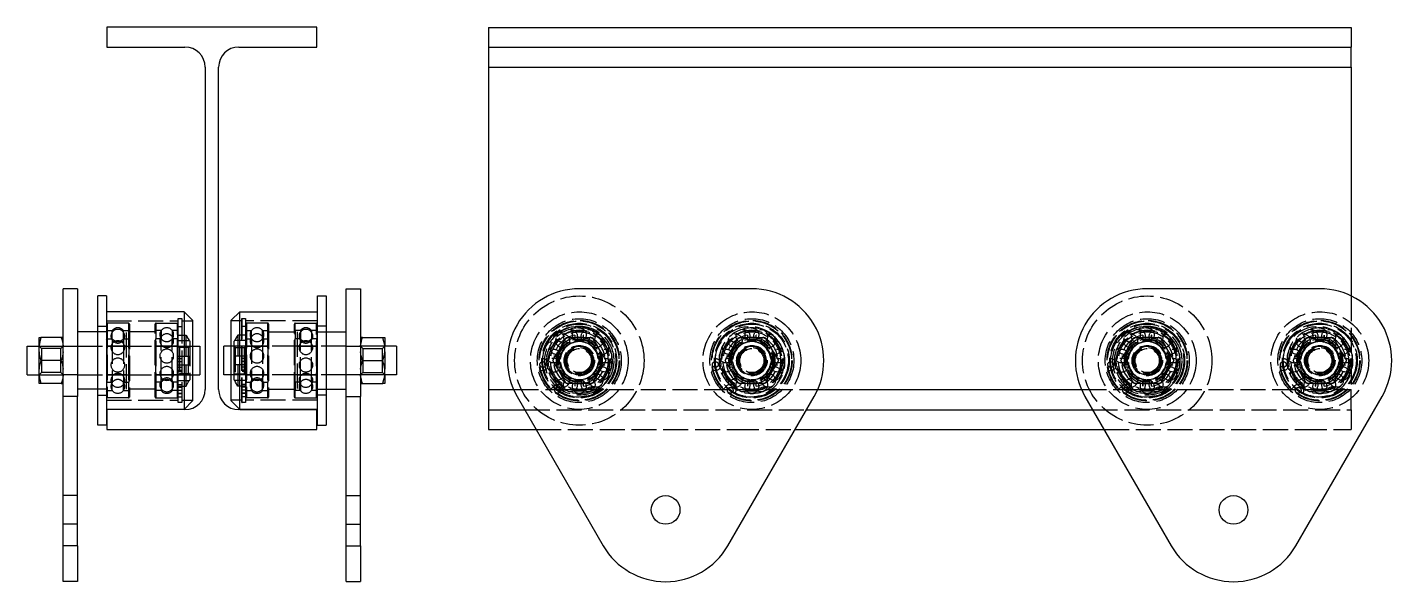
# Model space of a CAD drawing. Extents: x -2061 to 933, y -1034 to 399.
# Drawn here: x -949.7 to -475.3, y 206.4 to 399.4 of the extents above; entities that cross this region are included whole.
import ezdxf

# ---------------------------------------------------------------- set-up
doc = ezdxf.new("R2010")
doc.units = 0
doc.linetypes.add('DASHED', pattern=[11.05, 8.7, -2.35])
doc.linetypes.add('DOT', pattern=[2.2, 1.1, -1.1])
doc.layers.get('0').update_dxf_attribs({"linetype": 'CONTINUOUS'})
doc.layers.add('INVISIBLE', color=6, linetype='DOT')

msp = doc.modelspace()

# ---------------------------------------------------------------- linework, layer by layer
for p, q in [((-922.061476, 399.406547), (-922.061476, 392.506547)), ((-849.061476, 399.406547), (-922.061476, 399.406547)), ((-849.061476, 392.506547), (-849.061476, 399.406547)), ((-789.375472, 399.37547), (-789.375472, 392.47547)), ((-789.375472, 399.37547), (-489.375472, 399.37547)), ((-489.375472, 399.37547), (-489.375472, 392.47547)), ((-922.061476, 392.506547), (-894.911476, 392.506547)), ((-876.211476, 392.506547), (-849.061476, 392.506547)), ((-789.375472, 392.47547), (-789.375472, 385.47547)), ((-789.375472, 392.47547), (-489.375472, 392.47547)), ((-489.375472, 385.47547), (-489.375472, 392.47547)), ((-887.911476, 385.506547), (-887.911476, 273.306547)), ((-883.211476, 273.306547), (-883.211476, 385.506547)), ((-789.375472, 385.47547), (-789.375472, 273.27547)), ((-789.375472, 385.47547), (-489.375472, 385.47547)), ((-489.375472, 385.47547), (-489.375472, 305.816745)), ((-937.257005, 270.906947), (-937.257005, 308.406947)), ((-932.257005, 308.406947), (-937.257005, 308.406947)), ((-932.257005, 308.406947), (-932.257005, 270.906947)), ((-838.865948, 270.906947), (-838.865948, 308.406947)), ((-838.865948, 308.406947), (-833.865948, 308.406947)), ((-833.865948, 308.406947), (-833.865948, 270.906947)), ((-697.803039, 308.37587), (-757.803039, 308.37587)), ((-500.324011, 308.37587), (-560.324011, 308.37587)), ((-895.257005, 300.406947), (-892.257005, 297.406947)), ((-875.865948, 300.406947), (-878.865948, 297.406947)), ((-925.257005, 293.406947), (-932.257005, 293.406947)), ((-845.865948, 293.406947), (-838.865948, 293.406947)), ((-937.257005, 218.945422), (-937.257005, 270.906947)), ((-932.257005, 270.906947), (-937.257005, 270.906947)), ((-925.257005, 273.406947), (-932.257005, 273.406947)), ((-932.257005, 218.945422), (-932.257005, 270.906947)), ((-845.865948, 273.406947), (-838.865948, 273.406947)), ((-838.865948, 218.945422), (-838.865948, 270.906947)), ((-838.865948, 270.906947), (-833.865948, 270.906947)), ((-833.865948, 218.945422), (-833.865948, 270.906947)), ((-789.375472, 273.27547), (-789.375472, 266.27547)), ((-789.375472, 273.27547), (-780.662029, 273.27547)), ((-779.453675, 270.87587), (-749.453675, 218.914346)), ((-706.152404, 218.914346), (-676.152404, 270.87587)), ((-674.94405, 273.27547), (-583.183, 273.27547)), ((-581.974646, 270.87587), (-551.974646, 218.914346)), ((-508.673376, 218.914346), (-478.673376, 270.87587)), ((-922.061476, 266.306547), (-922.061476, 259.406547)), ((-894.911476, 266.306547), (-922.061476, 266.306547)), ((-895.257005, 266.406947), (-892.257005, 269.406947)), ((-875.865948, 266.406947), (-878.865948, 269.406947)), ((-849.061476, 266.306547), (-876.211476, 266.306547)), ((-849.061476, 259.406547), (-849.061476, 266.306547)), ((-789.375472, 266.27547), (-789.375472, 259.37547)), ((-789.375472, 266.27547), (-776.797633, 266.27547)), ((-678.808446, 266.27547), (-579.318604, 266.27547)), ((-922.061476, 259.406547), (-849.061476, 259.406547)), ((-789.375472, 259.37547), (-772.813916, 259.37547)), ((-682.792163, 259.37547), (-575.334887, 259.37547)), ((-937.257005, 206.445422), (-937.257005, 218.945422)), ((-932.257005, 218.945422), (-937.257005, 218.945422)), ((-932.257005, 218.945422), (-932.257005, 206.445422)), ((-838.865948, 206.445422), (-838.865948, 218.945422)), ((-838.865948, 218.945422), (-833.865948, 218.945422)), ((-833.865948, 218.945422), (-833.865948, 206.445422)), ((-932.257005, 206.445422), (-937.257005, 206.445422)), ((-838.865948, 206.445422), (-833.865948, 206.445422))]:
    msp.add_line(p, q)
at = {"color": 6}
for p, q in [((-925.257005, 260.906947), (-925.257005, 305.906947)), ((-922.257005, 305.906947), (-925.257005, 305.906947)), ((-922.257005, 305.906947), (-922.257005, 260.906947)), ((-848.865948, 260.906947), (-848.865948, 305.906947)), ((-848.865948, 305.906947), (-845.865948, 305.906947)), ((-845.865948, 305.906947), (-845.865948, 260.906947)), ((-895.257005, 300.406947), (-922.257005, 300.406947)), ((-895.257005, 300.406947), (-895.257005, 266.406947)), ((-875.865948, 266.406947), (-875.865948, 300.406947)), ((-875.865948, 300.406947), (-848.865948, 300.406947)), ((-892.257005, 297.406947), (-892.257005, 269.406947)), ((-878.865948, 269.406947), (-878.865948, 297.406947)), ((-703.358954, 272.739526), (-703.357854, 272.738951)), ((-895.257005, 266.406947), (-922.257005, 266.406947)), ((-875.865948, 266.406947), (-848.865948, 266.406947)), ((-922.257005, 260.906947), (-925.257005, 260.906947)), ((-848.865948, 260.906947), (-845.865948, 260.906947))]:
    msp.add_line(p, q, dxfattribs=at)
at = {"color": 1}
for p, q in [((-945.657005, 291.406947), (-944.988655, 291.406688)), ((-945.657005, 288.389189), (-945.657005, 291.406947)), ((-945.386948, 290.014457), (-945.540259, 289.263357)), ((-945.171825, 290.823957), (-945.386948, 290.014457)), ((-944.988655, 291.406688), (-945.171825, 290.823957)), ((-937.925355, 291.406947), (-944.988655, 291.406947)), ((-937.257005, 291.406947), (-937.925355, 291.406688)), ((-937.925355, 291.406688), (-937.742185, 290.823957)), ((-937.742185, 290.823957), (-937.527062, 290.014457)), ((-937.527062, 290.014457), (-937.373751, 289.263357)), ((-833.197598, 291.406688), (-833.865948, 291.406947)), ((-833.749202, 289.263356), (-833.595891, 290.014457)), ((-833.595891, 290.014457), (-833.380768, 290.823957)), ((-833.380768, 290.823957), (-833.197598, 291.406688)), ((-833.197598, 291.406947), (-826.134297, 291.406947)), ((-826.134297, 291.406688), (-825.465948, 291.406947)), ((-825.951128, 290.823957), (-826.134297, 291.406688)), ((-825.736004, 290.014457), (-825.951128, 290.823957)), ((-825.582694, 289.263356), (-825.736004, 290.014457)), ((-825.465948, 291.406947), (-825.465948, 288.389189)), ((-764.164151, 288.3581), (-762.422313, 291.375611)), ((-762.422313, 291.375611), (-758.937235, 291.37587)), ((-756.668844, 291.37587), (-758.937235, 291.37587)), ((-756.668844, 291.37587), (-753.183766, 291.375611)), ((-753.183766, 291.375611), (-751.441928, 288.3581)), ((-704.164151, 288.3581), (-702.422313, 291.375611)), ((-702.422313, 291.375611), (-698.937235, 291.37587)), ((-696.668844, 291.37587), (-698.937235, 291.37587)), ((-696.668844, 291.37587), (-693.183766, 291.375611)), ((-693.183766, 291.375611), (-691.441928, 288.3581)), ((-566.685122, 288.3581), (-564.943285, 291.375611)), ((-564.943285, 291.375611), (-561.458206, 291.37587)), ((-559.189815, 291.37587), (-561.458206, 291.37587)), ((-559.189815, 291.37587), (-555.704737, 291.375611)), ((-555.704737, 291.375611), (-553.962899, 288.3581)), ((-506.685122, 288.3581), (-504.943285, 291.375611)), ((-504.943285, 291.375611), (-501.458206, 291.37587)), ((-499.189815, 291.37587), (-501.458206, 291.37587)), ((-499.189815, 291.37587), (-495.704737, 291.375611)), ((-495.704737, 291.375611), (-493.962899, 288.3581)), ((-945.640664, 288.550813), (-945.657007, 288.389177)), ((-945.657007, 286.424716), (-945.579277, 285.791524)), ((-945.657005, 286.42472), (-945.657005, 288.389173)), ((-945.657005, 280.389189), (-945.657005, 286.424704)), ((-945.540259, 289.263357), (-945.640664, 288.550813)), ((-945.579277, 285.791524), (-945.444431, 285.055103)), ((-945.444431, 285.055103), (-945.251021, 284.267791)), ((-937.469579, 285.055103), (-937.662989, 284.267791)), ((-937.334732, 285.791524), (-937.469579, 285.055103)), ((-937.373751, 289.263357), (-937.273345, 288.550813)), ((-937.257003, 286.424716), (-937.334732, 285.791524)), ((-937.273345, 288.550813), (-937.257003, 288.389177)), ((-833.865949, 288.389177), (-833.849607, 288.550816)), ((-833.78822, 285.791524), (-833.865949, 286.424716)), ((-833.849607, 288.550816), (-833.749202, 289.263356)), ((-833.653374, 285.055103), (-833.78822, 285.791524)), ((-833.459964, 284.267791), (-833.653374, 285.055103)), ((-825.871932, 284.267791), (-825.678522, 285.055103)), ((-825.678522, 285.055103), (-825.543675, 285.791524)), ((-825.482289, 288.550816), (-825.582694, 289.263356)), ((-825.543675, 285.791524), (-825.465946, 286.424716)), ((-825.465946, 288.389177), (-825.482289, 288.550816)), ((-825.465948, 286.42472), (-825.465948, 288.389173)), ((-825.465948, 286.424704), (-825.465948, 280.389189)), ((-767.040655, 283.376408), (-765.298333, 286.393639)), ((-764.164154, 288.358096), (-765.298331, 286.393643)), ((-750.307748, 286.393643), (-751.441925, 288.358096)), ((-750.307746, 286.393639), (-748.565424, 283.375332)), ((-707.040655, 283.376408), (-705.298333, 286.393639)), ((-704.164154, 288.358096), (-705.298331, 286.393643)), ((-690.307748, 286.393643), (-691.441925, 288.358096)), ((-690.307746, 286.393639), (-688.565424, 283.375332)), ((-569.561627, 283.376408), (-567.819304, 286.393639)), ((-566.685125, 288.358096), (-567.819303, 286.393643)), ((-552.828719, 286.393643), (-553.962896, 288.358096)), ((-552.828717, 286.393639), (-551.086395, 283.375332)), ((-509.561627, 283.376408), (-507.819304, 286.393639)), ((-506.685125, 288.358096), (-507.819303, 286.393643)), ((-492.828719, 286.393643), (-493.962896, 288.358096)), ((-492.828717, 286.393639), (-491.086395, 283.375332)), ((-945.579277, 281.02237), (-945.657007, 280.389178)), ((-945.657005, 278.42472), (-945.657005, 280.389173)), ((-945.444431, 281.758791), (-945.579277, 281.02237)), ((-945.251021, 282.546103), (-945.444431, 281.758791)), ((-945.251021, 284.267791), (-944.988655, 283.407485)), ((-944.988655, 283.406409), (-945.251021, 282.546103)), ((-944.988655, 283.407485), (-944.988655, 283.406409)), ((-937.925355, 283.406947), (-944.988655, 283.406947)), ((-937.662989, 284.267791), (-937.925355, 283.407485)), ((-937.925355, 283.407485), (-937.925355, 283.406409)), ((-937.925355, 283.406409), (-937.662989, 282.546103)), ((-937.662989, 282.546103), (-937.469579, 281.758791)), ((-937.469579, 281.758791), (-937.334732, 281.02237)), ((-937.334732, 281.02237), (-937.257003, 280.389178)), ((-833.865949, 280.389178), (-833.78822, 281.02237)), ((-833.78822, 281.02237), (-833.653374, 281.758791)), ((-833.653374, 281.758791), (-833.459964, 282.546103)), ((-833.197598, 283.407485), (-833.459964, 284.267791)), ((-833.459964, 282.546103), (-833.197598, 283.406409)), ((-833.197598, 283.406409), (-833.197598, 283.407485)), ((-833.197598, 283.406947), (-826.134297, 283.406947)), ((-826.134297, 283.407485), (-825.871932, 284.267791)), ((-826.134297, 283.406409), (-826.134297, 283.407485)), ((-825.871932, 282.546103), (-826.134297, 283.406409)), ((-825.678522, 281.758791), (-825.871932, 282.546103)), ((-825.543675, 281.02237), (-825.678522, 281.758791)), ((-825.465946, 280.389178), (-825.543675, 281.02237)), ((-825.465948, 278.42472), (-825.465948, 280.389173)), ((-765.298333, 280.358101), (-767.040655, 283.376408)), ((-765.298331, 280.358096), (-764.164154, 278.393643)), ((-751.441925, 278.393643), (-750.307748, 280.358096)), ((-748.565424, 283.375332), (-750.307746, 280.358101)), ((-705.298333, 280.358101), (-707.040655, 283.376408)), ((-705.298331, 280.358096), (-704.164154, 278.393643)), ((-691.441925, 278.393643), (-690.307748, 280.358096)), ((-688.565424, 283.375332), (-690.307746, 280.358101)), ((-567.819304, 280.358101), (-569.561627, 283.376408)), ((-567.819303, 280.358096), (-566.685125, 278.393643)), ((-553.962896, 278.393643), (-552.828719, 280.358096)), ((-551.086395, 283.375332), (-552.828717, 280.358101)), ((-507.819304, 280.358101), (-509.561627, 283.376408)), ((-507.819303, 280.358096), (-506.685125, 278.393643)), ((-493.962896, 278.393643), (-492.828719, 280.358096)), ((-491.086395, 283.375332), (-492.828717, 280.358101)), ((-945.657007, 278.424717), (-945.640664, 278.263077)), ((-945.657005, 275.406947), (-945.657005, 278.424704)), ((-944.988655, 275.407206), (-945.657005, 275.406947)), ((-945.640664, 278.263077), (-945.540259, 277.550538)), ((-945.540259, 277.550538), (-945.386948, 276.799436)), ((-945.386948, 276.799436), (-945.171825, 275.989936)), ((-945.171825, 275.989936), (-944.988655, 275.407206)), ((-937.925355, 275.406947), (-944.988655, 275.406947)), ((-937.925355, 275.406947), (-944.988655, 275.406947)), ((-937.925355, 275.406947), (-944.988655, 275.406947)), ((-937.925355, 275.406947), (-944.988655, 275.406947)), ((-937.742185, 275.989936), (-937.925355, 275.407206)), ((-937.925355, 275.407206), (-937.257005, 275.406947)), ((-937.527062, 276.799436), (-937.742185, 275.989936)), ((-937.373751, 277.550538), (-937.527062, 276.799436)), ((-937.273346, 278.263077), (-937.373751, 277.550538)), ((-937.257003, 278.424717), (-937.273346, 278.263077)), ((-833.849607, 278.263081), (-833.865949, 278.424717)), ((-833.865948, 275.406947), (-833.197598, 275.407206)), ((-833.749201, 277.550536), (-833.849607, 278.263081)), ((-833.595891, 276.799436), (-833.749201, 277.550536)), ((-833.380768, 275.989936), (-833.595891, 276.799436)), ((-833.197598, 275.407206), (-833.380768, 275.989936)), ((-833.197598, 275.406947), (-826.134297, 275.406947)), ((-833.197598, 275.406947), (-826.134297, 275.406947)), ((-833.197598, 275.406947), (-826.134297, 275.406947)), ((-833.197598, 275.406947), (-826.134297, 275.406947)), ((-826.134297, 275.407206), (-825.951128, 275.989936)), ((-825.465948, 275.406947), (-826.134297, 275.407206)), ((-825.951128, 275.989936), (-825.736004, 276.799436)), ((-825.736004, 276.799436), (-825.582694, 277.550536)), ((-825.582694, 277.550536), (-825.482288, 278.263081)), ((-825.482288, 278.263081), (-825.465946, 278.424717)), ((-825.465948, 278.424704), (-825.465948, 275.406947)), ((-762.422313, 275.376129), (-764.164151, 278.39364)), ((-758.937235, 275.37587), (-762.422313, 275.376129)), ((-758.937235, 275.37587), (-756.668844, 275.37587)), ((-753.183766, 275.376129), (-756.668844, 275.37587)), ((-751.441928, 278.39364), (-753.183766, 275.376129)), ((-702.422313, 275.376129), (-704.164151, 278.39364)), ((-698.937235, 275.37587), (-702.422313, 275.376129)), ((-698.937235, 275.37587), (-696.668844, 275.37587)), ((-693.183766, 275.376129), (-696.668844, 275.37587)), ((-691.441928, 278.39364), (-693.183766, 275.376129)), ((-564.943285, 275.376129), (-566.685122, 278.39364)), ((-561.458206, 275.37587), (-564.943285, 275.376129)), ((-561.458206, 275.37587), (-559.189815, 275.37587)), ((-555.704737, 275.376129), (-559.189815, 275.37587)), ((-553.962899, 278.39364), (-555.704737, 275.376129)), ((-504.943285, 275.376129), (-506.685122, 278.39364)), ((-501.458206, 275.37587), (-504.943285, 275.376129)), ((-501.458206, 275.37587), (-499.189815, 275.37587)), ((-495.704737, 275.376129), (-499.189815, 275.37587)), ((-493.962899, 278.39364), (-495.704737, 275.376129))]:
    msp.add_line(p, q, dxfattribs=at)
at = {"color": 2}
for p, q in [((-949.747481, 278.406947), (-949.747481, 288.406947)), ((-949.747481, 288.406947), (-945.657005, 288.406947)), ((-892.257005, 288.406947), (-889.747481, 288.406947)), ((-889.747481, 288.406947), (-889.747481, 278.406947)), ((-881.375472, 278.406947), (-881.375472, 288.406947)), ((-878.865948, 288.406947), (-881.375472, 288.406947)), ((-821.375472, 288.406947), (-825.465946, 288.406947)), ((-821.375472, 288.406947), (-821.375472, 278.406947)), ((-949.747481, 278.406947), (-945.657006, 278.406947)), ((-892.257005, 278.406947), (-889.747481, 278.406947)), ((-878.865948, 278.406947), (-881.375472, 278.406947)), ((-821.375472, 278.406947), (-825.465948, 278.406947))]:
    msp.add_line(p, q, dxfattribs=at)
for centre in [(-757.803039, 283.37587), (-697.803039, 283.37587), (-560.324011, 283.37587), (-500.324011, 283.37587)]:
    msp.add_circle(centre, 5, dxfattribs=at)
for centre in [(-727.803039, 231.414346), (-530.324011, 231.414346)]:
    msp.add_circle(centre, 5)
for centre, radius, start, end in [((-894.911476, 385.506547), 7, 0, 90), ((-876.211476, 385.506547), 7, 90, 180), ((-757.803039, 283.37587), 25, 90, 210), ((-697.803039, 283.37587), 25, 330, 90), ((-560.324011, 283.37587), 25, 90, 210), ((-500.324011, 283.37587), 25, 330, 90), ((-894.911476, 273.306547), 7, 270, 0), ((-876.211476, 273.306547), 7, 180, 270), ((-500.324011, 283.37587), 10, 237.042979, 237.050742), ((-727.803039, 231.414346), 25, 210, 330), ((-530.324011, 231.414346), 25, 210, 330)]:
    msp.add_arc(centre, radius, start, end)
at = {"color": 1}
for centre, start, end in [((-757.803039, 283.37587), 98.069301, 141.930699), ((-757.803039, 283.37587), 38.069301, 81.930699), ((-697.803039, 283.37587), 98.069301, 141.930699), ((-697.803039, 283.37587), 38.069301, 81.930699), ((-560.324011, 283.37587), 98.069301, 141.930699), ((-560.324011, 283.37587), 38.069301, 81.930699), ((-500.324011, 283.37587), 98.069301, 141.930699), ((-500.324011, 283.37587), 38.069301, 81.930699), ((-757.803039, 283.37587), 158.069301, 201.930699), ((-757.803039, 283.37587), 338.069301, 21.930699), ((-697.803039, 283.37587), 158.069301, 201.930699), ((-697.803039, 283.37587), 338.069301, 21.930699), ((-560.324011, 283.37587), 158.069301, 201.930699), ((-560.324011, 283.37587), 338.069301, 21.930699), ((-500.324011, 283.37587), 158.069301, 201.930699), ((-500.324011, 283.37587), 338.069301, 21.930699), ((-757.803039, 283.37587), 218.069301, 261.930699), ((-757.803039, 283.37587), 278.069301, 321.930699), ((-697.803039, 283.37587), 218.069301, 261.930699), ((-697.803039, 283.37587), 278.069301, 321.930699), ((-560.324011, 283.37587), 218.069301, 261.930699), ((-560.324011, 283.37587), 278.069301, 321.930699), ((-500.324011, 283.37587), 218.069301, 261.930699), ((-500.324011, 283.37587), 278.069301, 321.930699)]:
    msp.add_arc(centre, 8.08, start, end, dxfattribs=at)
at = {"color": 2}
for centre, radius, start, end in [((-569.18728, 281.813036), 2.4, 258.716893, 258.75), ((-697.803039, 283.37587), 10.665, 239.064849, 239.07204), ((-500.324011, 283.37587), 10.665, 239.064849, 239.07204), ((-500.324011, 283.37587), 10.44, 238.409346, 238.416724)]:
    msp.add_arc(centre, radius, start, end, dxfattribs=at)
at = {"layer": 'INVISIBLE', "linetype": 'DASHED'}
for p, q in [((-489.375472, 305.816745), (-489.375472, 273.27547)), ((-925.257005, 295.406947), (-922.257005, 295.406947)), ((-922.257005, 297.206947), (-897.257005, 297.206947)), ((-914.557005, 296.406947), (-921.957005, 296.406947)), ((-921.957005, 296.406947), (-921.957005, 270.406947)), ((-914.557005, 296.406947), (-914.557005, 270.406947)), ((-914.257005, 296.106947), (-914.257005, 270.706947)), ((-905.257005, 270.706947), (-905.257005, 296.106947)), ((-904.957005, 296.406947), (-897.557005, 296.406947)), ((-904.957005, 270.406947), (-904.957005, 296.406947)), ((-897.557005, 270.406947), (-897.557005, 296.406947)), ((-897.257005, 298.006947), (-896.057005, 298.006947)), ((-897.257005, 297.935017), (-897.257005, 298.006947)), ((-897.257005, 297.726412), (-897.257005, 297.936644)), ((-897.257005, 297.719942), (-897.257005, 297.726412)), ((-897.257005, 297.378276), (-897.257005, 297.719942)), ((-897.257005, 297.363841), (-897.257005, 297.378276)), ((-897.257005, 296.895588), (-897.257005, 297.363841)), ((-897.257005, 296.870222), (-897.257005, 296.895588)), ((-897.257005, 296.282997), (-897.257005, 296.870222)), ((-897.257005, 296.24395), (-897.257005, 296.282997)), ((-897.257005, 295.546403), (-897.257005, 296.24395)), ((-897.257005, 295.491193), (-897.257005, 295.546403)), ((-897.257005, 294.619371), (-897.257005, 295.491193)), ((-897.257005, 295.206947), (-896.057005, 295.206947)), ((-897.257005, 293.730706), (-897.257005, 294.619371)), ((-896.057005, 298.006947), (-896.057005, 268.806947)), ((-895.957005, 298.006947), (-896.057005, 298.006947)), ((-895.957005, 298.006947), (-895.957005, 268.806947)), ((-895.957005, 297.206947), (-892.257005, 297.206947)), ((-875.165948, 297.206947), (-878.865948, 297.206947)), ((-875.165948, 290.706947), (-875.165948, 298.006947)), ((-875.165948, 298.006947), (-873.865948, 298.006947)), ((-875.065948, 268.806947), (-875.065948, 298.006947)), ((-873.865948, 295.206947), (-875.065948, 295.206947)), ((-873.865948, 298.006947), (-873.865948, 297.935017)), ((-873.865948, 297.936644), (-873.865948, 297.726412)), ((-873.865948, 297.726412), (-873.865948, 297.719942)), ((-873.865948, 297.719942), (-873.865948, 297.378276)), ((-873.865948, 297.378276), (-873.865948, 297.363841)), ((-873.865948, 297.363841), (-873.865948, 296.895588)), ((-848.865948, 297.206947), (-873.865948, 297.206947)), ((-873.865948, 296.895588), (-873.865948, 296.870222)), ((-873.865948, 296.870222), (-873.865948, 296.282997)), ((-873.865948, 296.282997), (-873.865948, 296.24395)), ((-873.865948, 296.24395), (-873.865948, 295.546403)), ((-873.865948, 295.546403), (-873.865948, 295.491193)), ((-873.865948, 295.491193), (-873.865948, 294.692899)), ((-873.865948, 294.692899), (-873.865948, 294.619371)), ((-873.865948, 294.619371), (-873.865948, 293.730706)), ((-866.165948, 296.406947), (-873.565948, 296.406947)), ((-873.565948, 296.406947), (-873.565948, 270.406947)), ((-866.165948, 296.406947), (-866.165948, 270.406947)), ((-865.865948, 296.106947), (-865.865948, 270.706947)), ((-856.865948, 270.706947), (-856.865948, 296.106947)), ((-856.565948, 296.406947), (-849.165948, 296.406947)), ((-856.565948, 270.406947), (-856.565948, 296.406947)), ((-849.165948, 270.406947), (-849.165948, 296.406947)), ((-845.865948, 295.406947), (-848.865948, 295.406947)), ((-922.257005, 293.406947), (-925.257005, 293.406947)), ((-922.257005, 294.071947), (-922.032005, 293.846947)), ((-922.257005, 290.741947), (-922.032005, 290.966947)), ((-922.032005, 290.966947), (-922.032005, 293.846947)), ((-922.032005, 293.846947), (-920.177005, 293.846947)), ((-922.032005, 290.966947), (-922.032005, 275.846947)), ((-922.032005, 290.966947), (-920.177005, 290.966947)), ((-920.177005, 290.966947), (-920.177005, 293.846947)), ((-920.177005, 290.966947), (-920.177005, 275.846947)), ((-916.337005, 290.966947), (-916.337005, 293.846947)), ((-916.337005, 293.846947), (-914.482005, 293.846947)), ((-916.337005, 290.966947), (-916.337005, 275.846947)), ((-916.337005, 290.966947), (-914.482005, 290.966947)), ((-915.257005, 273.406947), (-915.257005, 293.406947)), ((-905.257005, 293.406947), (-915.257005, 293.406947)), ((-914.482005, 293.846947), (-914.257005, 294.071947)), ((-914.482005, 290.966947), (-914.482005, 293.846947)), ((-914.482005, 290.966947), (-914.257005, 290.741947)), ((-914.482005, 290.966947), (-914.482005, 275.846947)), ((-905.032005, 293.846947), (-905.257005, 294.071947)), ((-905.032005, 290.966947), (-905.257005, 290.741947)), ((-903.177005, 293.846947), (-905.032005, 293.846947)), ((-905.032005, 293.846947), (-905.032005, 290.966947)), ((-905.032005, 275.846947), (-905.032005, 290.966947)), ((-903.177005, 290.966947), (-905.032005, 290.966947)), ((-903.177005, 293.846947), (-903.177005, 290.966947)), ((-903.177005, 275.846947), (-903.177005, 290.966947)), ((-899.337005, 293.846947), (-899.337005, 290.966947)), ((-897.482005, 293.846947), (-899.337005, 293.846947)), ((-897.482005, 290.966947), (-899.337005, 290.966947)), ((-899.337005, 275.846947), (-899.337005, 290.966947)), ((-897.257005, 294.071947), (-897.482005, 293.846947)), ((-897.482005, 293.846947), (-897.482005, 290.966947)), ((-897.482005, 275.846947), (-897.482005, 290.966947)), ((-897.257005, 290.741947), (-897.482005, 290.966947)), ((-897.257005, 293.637072), (-897.257005, 293.730706)), ((-897.257005, 292.669089), (-897.257005, 293.637072)), ((-897.257005, 292.553975), (-897.257005, 292.669089)), ((-897.257005, 291.518272), (-897.257005, 292.553975)), ((-897.257005, 292.281066), (-894.556043, 292.280961)), ((-897.257005, 292.281066), (-894.556043, 292.281066)), ((-897.257005, 291.380752), (-897.257005, 291.518272)), ((-897.257005, 290.592546), (-897.257005, 291.380752)), ((-897.257005, 289.297142), (-897.257005, 290.592546)), ((-897.257005, 290.406947), (-893.493105, 290.406947)), ((-894.556043, 284.907571), (-894.556043, 292.280961)), ((-894.556041, 292.280958), (-893.798094, 290.946439)), ((-893.798094, 290.946439), (-893.493096, 290.406956)), ((-893.493096, 290.406956), (-893.401342, 290.406947)), ((-893.401342, 290.406947), (-893.257005, 290.156947)), ((-893.257005, 290.156947), (-893.257005, 276.656947)), ((-877.72161, 290.406947), (-877.865948, 290.156947)), ((-877.865948, 283.406947), (-877.865948, 290.156947)), ((-877.72161, 290.406947), (-877.629848, 290.406933)), ((-877.324854, 290.946448), (-877.629848, 290.406933)), ((-873.865948, 290.406947), (-877.629848, 290.406947)), ((-876.566911, 292.280958), (-877.324854, 290.946448)), ((-873.865948, 292.281066), (-876.56691, 292.281066)), ((-873.865948, 292.281066), (-876.56691, 292.280961)), ((-876.56691, 292.280961), (-876.56691, 284.907571)), ((-875.165948, 268.806947), (-875.165948, 290.706947)), ((-873.865948, 294.071947), (-873.640948, 293.846947)), ((-873.865948, 293.730706), (-873.865948, 293.637072)), ((-873.865948, 293.637072), (-873.865948, 292.669089)), ((-873.865948, 292.669089), (-873.865948, 292.553975)), ((-873.865948, 292.553975), (-873.865948, 291.518272)), ((-873.865948, 291.518272), (-873.865948, 290.592546)), ((-873.865948, 290.741947), (-873.640948, 290.966947)), ((-873.865948, 290.592546), (-873.865948, 290.289339)), ((-873.865948, 290.289339), (-873.865948, 285.116493)), ((-873.640948, 290.966947), (-873.640948, 293.846947)), ((-873.640948, 293.846947), (-871.785948, 293.846947)), ((-873.640948, 290.966947), (-871.785948, 290.966947)), ((-873.640948, 290.966947), (-873.640948, 275.846947)), ((-871.785948, 290.966947), (-871.785948, 293.846947)), ((-871.785948, 290.966947), (-871.785948, 275.846947)), ((-867.945948, 290.966947), (-867.945948, 293.846947)), ((-867.945948, 293.846947), (-866.090948, 293.846947)), ((-867.945948, 290.966947), (-867.945948, 275.846947)), ((-867.945948, 290.966947), (-866.090948, 290.966947)), ((-866.090948, 293.846947), (-865.865948, 294.071947)), ((-866.090948, 290.966947), (-866.090948, 293.846947)), ((-866.090948, 290.966947), (-866.090948, 275.846947)), ((-866.090948, 290.966947), (-865.865948, 290.741947)), ((-865.865948, 293.406947), (-855.865948, 293.406947)), ((-856.640948, 293.846947), (-856.865948, 294.071947)), ((-856.640948, 290.966947), (-856.865948, 290.741947)), ((-854.785948, 293.846947), (-856.640948, 293.846947)), ((-856.640948, 293.846947), (-856.640948, 290.966947)), ((-854.785948, 290.966947), (-856.640948, 290.966947)), ((-856.640948, 275.846947), (-856.640948, 290.966947)), ((-855.865948, 293.406947), (-855.865948, 273.406947)), ((-854.785948, 293.846947), (-854.785948, 290.966947)), ((-854.785948, 275.846947), (-854.785948, 290.966947)), ((-849.090948, 293.846947), (-850.945948, 293.846947)), ((-850.945948, 293.846947), (-850.945948, 290.966947)), ((-849.090948, 290.966947), (-850.945948, 290.966947)), ((-850.945948, 275.846947), (-850.945948, 290.966947)), ((-848.865948, 294.071947), (-849.090948, 293.846947)), ((-849.090948, 293.846947), (-849.090948, 290.966947)), ((-848.865948, 290.741947), (-849.090948, 290.966947)), ((-849.090948, 275.846947), (-849.090948, 290.966947)), ((-848.865948, 293.406947), (-845.865948, 293.406947)), ((-759.303039, 292.249989), (-759.303039, 290.37587)), ((-759.303039, 290.37587), (-756.303039, 290.37587)), ((-756.303039, 290.37587), (-756.303039, 292.249989)), ((-699.303039, 292.249989), (-699.303039, 290.37587)), ((-699.303039, 290.37587), (-696.303039, 290.37587)), ((-696.303039, 290.37587), (-696.303039, 292.249989)), ((-561.824634, 292.249881), (-561.824202, 290.375856)), ((-561.824011, 292.249989), (-561.824011, 290.37587)), ((-561.824011, 290.37587), (-558.824011, 290.37587)), ((-558.824011, 290.37587), (-558.824011, 292.249989)), ((-558.823387, 292.249881), (-558.823998, 290.375879)), ((-501.824634, 292.249881), (-501.824202, 290.375856)), ((-501.824011, 292.249989), (-501.824011, 290.37587)), ((-501.824011, 290.37587), (-498.824011, 290.37587)), ((-498.824011, 290.37587), (-498.824011, 292.249989)), ((-498.823387, 292.249881), (-498.823998, 290.375879)), ((-944.845205, 287.595147), (-945.657005, 288.406947)), ((-945.657005, 288.406947), (-937.257005, 288.406947)), ((-938.068805, 287.595147), (-944.845205, 287.595147)), ((-944.845205, 287.595147), (-944.845205, 279.218747)), ((-938.068805, 287.595147), (-937.257005, 288.406947)), ((-938.068805, 279.218747), (-938.068805, 287.595147)), ((-937.257005, 288.406947), (-932.257005, 288.406947)), ((-932.257005, 288.406947), (-922.257005, 288.406947)), ((-922.257005, 288.406947), (-915.257005, 288.406947)), ((-915.257005, 288.406947), (-922.257005, 288.406947)), ((-915.257005, 288.406947), (-922.257005, 288.406947)), ((-922.257005, 288.406947), (-915.257005, 288.406947)), ((-915.257005, 288.406947), (-905.257005, 288.406947)), ((-905.257005, 288.406947), (-897.257005, 288.406947)), ((-897.257005, 288.406947), (-905.257005, 288.406947)), ((-905.257005, 288.406947), (-897.257005, 288.406947)), ((-897.257005, 288.994125), (-897.257005, 289.297142)), ((-897.257005, 287.943701), (-897.257005, 288.994125)), ((-897.257005, 288.406947), (-896.851105, 288.001047)), ((-897.257005, 288.406947), (-893.257005, 288.406947)), ((-897.257005, 287.645103), (-897.257005, 287.943701)), ((-897.257005, 286.54556), (-897.257005, 287.645103)), ((-897.257005, 286.255265), (-897.257005, 286.54556)), ((-897.257005, 285.116493), (-897.257005, 286.255265)), ((-897.257005, 284.837997), (-897.257005, 285.116493)), ((-897.257005, 284.906947), (-894.556043, 284.907571)), ((-897.257005, 284.906947), (-894.556043, 284.906947)), ((-897.257005, 283.670583), (-897.257005, 284.837997)), ((-896.851105, 288.001047), (-896.851105, 278.812847)), ((-893.662905, 288.001047), (-896.851105, 288.001047)), ((-894.556043, 284.906947), (-893.493105, 284.906947)), ((-894.556041, 284.90757), (-893.493105, 284.907138)), ((-893.257005, 288.406947), (-893.662905, 288.001047)), ((-893.662905, 283.406947), (-893.662905, 288.001047)), ((-893.480524, 284.799369), (-893.493105, 284.907138)), ((-893.493096, 284.906959), (-893.480525, 284.799372)), ((-893.420898, 284.096391), (-893.480524, 284.799369)), ((-893.257005, 288.406947), (-892.257005, 288.406947)), ((-877.865948, 288.406947), (-878.865948, 288.406947)), ((-877.865948, 288.406947), (-877.460048, 288.001047)), ((-873.865948, 288.406947), (-877.865948, 288.406947)), ((-877.642428, 284.799372), (-877.702054, 284.096391)), ((-877.642428, 284.799369), (-877.629848, 284.907138)), ((-877.629857, 284.906959), (-877.642428, 284.799372)), ((-876.566911, 284.90757), (-877.629857, 284.906959)), ((-877.324854, 284.906617), (-877.629848, 284.907138)), ((-877.460048, 288.001047), (-877.460048, 278.812847)), ((-877.460048, 288.001047), (-874.271848, 288.001047)), ((-873.865948, 284.906947), (-877.324858, 284.906947)), ((-873.865948, 284.906947), (-876.56691, 284.907571)), ((-873.865948, 288.406947), (-874.271848, 288.001047)), ((-874.271848, 283.406947), (-874.271848, 288.001047)), ((-865.865948, 288.406947), (-873.865948, 288.406947)), ((-873.865948, 288.406947), (-865.865948, 288.406947)), ((-865.865948, 288.406947), (-873.865948, 288.406947)), ((-873.865948, 285.116493), (-873.865948, 284.837997)), ((-873.865948, 284.837997), (-873.865948, 283.670583)), ((-855.865948, 288.406947), (-865.865948, 288.406947)), ((-848.865948, 288.406947), (-855.865948, 288.406947)), ((-855.865948, 288.406947), (-848.865948, 288.406947)), ((-855.865948, 288.406947), (-848.865948, 288.406947)), ((-848.865948, 288.406947), (-855.865948, 288.406947)), ((-838.865948, 288.406947), (-848.865948, 288.406947)), ((-838.865948, 288.406947), (-833.865948, 288.406947)), ((-833.054148, 287.595147), (-833.865948, 288.406947)), ((-825.465948, 288.406947), (-833.865948, 288.406947)), ((-833.054148, 287.595147), (-826.277748, 287.595147)), ((-833.054148, 287.595147), (-833.054148, 279.218747)), ((-826.277748, 287.595147), (-825.465948, 288.406947)), ((-826.277748, 279.218747), (-826.277748, 287.595147)), ((-764.803039, 284.87587), (-766.677159, 284.87587)), ((-766.677051, 284.876493), (-765.342532, 284.87554)), ((-764.803039, 281.87587), (-764.803039, 284.87587)), ((-748.92892, 284.87587), (-750.803039, 284.87587)), ((-750.803039, 284.87587), (-750.803039, 281.87587)), ((-748.929028, 284.876493), (-750.263539, 284.87554)), ((-704.803039, 284.87587), (-706.677159, 284.87587)), ((-706.677051, 284.876493), (-705.342532, 284.87554)), ((-704.803039, 281.87587), (-704.803039, 284.87587)), ((-688.92892, 284.87587), (-690.803039, 284.87587)), ((-690.803039, 284.87587), (-690.803039, 281.87587)), ((-688.929028, 284.876493), (-690.263539, 284.87554)), ((-567.324011, 284.87587), (-569.19813, 284.87587)), ((-569.198022, 284.876493), (-567.863503, 284.87554)), ((-567.324011, 281.87587), (-567.324011, 284.87587)), ((-551.449891, 284.87587), (-553.324011, 284.87587)), ((-553.324011, 284.87587), (-553.324011, 281.87587)), ((-551.449999, 284.876493), (-552.78451, 284.87554)), ((-507.324011, 284.87587), (-509.19813, 284.87587)), ((-509.198022, 284.876493), (-507.863503, 284.87554)), ((-507.324011, 281.87587), (-507.324011, 284.87587)), ((-491.449891, 284.87587), (-493.324011, 284.87587)), ((-493.324011, 284.87587), (-493.324011, 281.87587)), ((-491.449999, 284.876493), (-492.78451, 284.87554)), ((-897.257005, 284.075437), (-896.057005, 284.075437)), ((-897.257005, 284.070247), (-896.057005, 284.070247)), ((-897.257005, 283.406947), (-897.257005, 283.670583)), ((-897.257005, 282.222075), (-897.257005, 283.406947)), ((-897.257005, 283.056273), (-896.057005, 283.056273)), ((-897.257005, 281.975896), (-897.257005, 282.222075)), ((-897.257005, 280.785241), (-897.257005, 281.975896)), ((-897.257005, 281.906947), (-894.556043, 281.906323)), ((-897.257005, 281.056273), (-896.057005, 281.056273)), ((-897.257005, 280.558628), (-897.257005, 280.785241)), ((-897.257005, 279.374239), (-897.257005, 280.558628)), ((-897.257005, 280.042299), (-896.057005, 280.042299)), ((-894.556043, 281.906947), (-893.493105, 281.906947)), ((-894.556043, 274.532933), (-894.556043, 281.906323)), ((-894.556041, 281.906323), (-893.493096, 281.906934)), ((-893.662905, 278.812847), (-893.662905, 283.406947)), ((-893.493096, 281.906934), (-893.480525, 282.014521)), ((-893.480525, 282.014521), (-893.420898, 282.717502)), ((-893.401342, 283.406947), (-893.420898, 284.096391)), ((-893.420898, 282.717502), (-893.401342, 283.406947)), ((-877.865948, 276.656947), (-877.865948, 283.406947)), ((-877.702054, 284.096391), (-877.72161, 283.406947)), ((-877.72161, 283.406947), (-877.702054, 282.717502)), ((-877.702054, 282.717502), (-877.642428, 282.014525)), ((-877.642428, 282.014525), (-877.629848, 281.906755)), ((-876.56691, 281.906947), (-877.629848, 281.906947)), ((-876.566911, 281.906323), (-877.629848, 281.906755)), ((-873.865948, 281.906947), (-876.56691, 281.906947)), ((-876.56691, 281.906323), (-876.56691, 274.532933)), ((-873.865948, 284.075437), (-875.065948, 284.075437)), ((-873.865948, 284.070247), (-875.065948, 284.070247)), ((-873.865948, 283.056273), (-875.065948, 283.056273)), ((-873.865948, 281.056273), (-875.065948, 281.056273)), ((-873.865948, 280.042299), (-875.065948, 280.042299)), ((-874.271848, 278.812847), (-874.271848, 283.406947)), ((-873.865948, 283.670583), (-873.865948, 283.406947)), ((-873.865948, 283.406947), (-873.865948, 282.222075)), ((-873.865948, 282.222075), (-873.865948, 281.975896)), ((-873.865948, 281.975896), (-873.865948, 280.785241)), ((-873.865948, 280.785241), (-873.865948, 280.558628)), ((-873.865948, 280.558628), (-873.865948, 279.374239)), ((-770.360075, 280.011222), (-771.905557, 279.597112)), ((-766.677159, 281.87587), (-764.803039, 281.87587)), ((-750.803039, 281.87587), (-748.92892, 281.87587)), ((-710.360075, 280.011222), (-711.905557, 279.597112)), ((-706.677159, 281.87587), (-704.803039, 281.87587)), ((-690.803039, 281.87587), (-688.92892, 281.87587)), ((-572.881046, 280.011222), (-574.426528, 279.597112)), ((-569.19813, 281.87587), (-567.324011, 281.87587)), ((-553.324011, 281.87587), (-551.449891, 281.87587)), ((-512.881046, 280.011222), (-514.426528, 279.597112)), ((-509.19813, 281.87587), (-507.324011, 281.87587)), ((-493.324011, 281.87587), (-491.449891, 281.87587)), ((-944.845205, 279.218747), (-945.657005, 278.406947)), ((-945.657005, 278.406947), (-937.257005, 278.406947)), ((-938.068805, 279.218747), (-944.845205, 279.218747)), ((-938.068805, 279.218747), (-937.257005, 278.406947)), ((-932.257005, 278.406947), (-937.257005, 278.406947)), ((-932.257005, 278.406947), (-922.257005, 278.406947)), ((-922.257005, 278.406947), (-915.257005, 278.406947)), ((-915.257005, 278.406947), (-922.257005, 278.406947)), ((-915.257005, 278.406947), (-922.257005, 278.406947)), ((-922.257005, 278.406947), (-915.257005, 278.406947)), ((-922.257005, 276.071947), (-922.032005, 275.846947)), ((-922.032005, 272.966947), (-922.032005, 275.846947)), ((-922.032005, 275.846947), (-920.177005, 275.846947)), ((-920.177005, 272.966947), (-920.177005, 275.846947)), ((-916.337005, 272.966947), (-916.337005, 275.846947)), ((-916.337005, 275.846947), (-914.482005, 275.846947)), ((-915.257005, 278.406947), (-905.257005, 278.406947)), ((-914.482005, 275.846947), (-914.257005, 276.071947)), ((-914.482005, 272.966947), (-914.482005, 275.846947)), ((-905.257005, 278.406947), (-897.257005, 278.406947)), ((-897.257005, 278.406947), (-905.257005, 278.406947)), ((-905.257005, 278.406947), (-897.257005, 278.406947)), ((-905.032005, 275.846947), (-905.257005, 276.071947)), ((-903.177005, 275.846947), (-905.032005, 275.846947)), ((-905.032005, 275.846947), (-905.032005, 272.966947)), ((-903.177005, 275.846947), (-903.177005, 272.966947)), ((-897.482005, 275.846947), (-899.337005, 275.846947)), ((-899.337005, 275.846947), (-899.337005, 272.966947)), ((-897.257005, 276.071947), (-897.482005, 275.846947)), ((-897.482005, 275.846947), (-897.482005, 272.966947)), ((-897.257005, 279.628189), (-896.057005, 279.628189)), ((-897.257005, 279.16879), (-897.257005, 279.374239)), ((-897.257005, 278.002972), (-897.257005, 279.16879)), ((-897.257005, 278.406947), (-896.851105, 278.812847)), ((-897.257005, 278.406947), (-893.257005, 278.406947)), ((-897.257005, 277.819769), (-897.257005, 278.002972)), ((-897.257005, 276.68495), (-897.257005, 277.819769)), ((-897.257005, 276.524554), (-897.257005, 276.68495)), ((-897.257005, 275.43316), (-897.257005, 276.524554)), ((-897.257005, 276.406947), (-893.493105, 276.406947)), ((-897.257005, 275.295621), (-897.257005, 275.43316)), ((-897.257005, 274.259936), (-897.257005, 275.295621)), ((-893.662905, 278.812847), (-896.851105, 278.812847)), ((-894.556041, 274.532935), (-893.798099, 275.867446)), ((-893.798099, 275.867446), (-893.493105, 276.406961)), ((-893.257005, 278.406947), (-893.662905, 278.812847)), ((-893.401342, 276.406947), (-893.493105, 276.406961)), ((-893.401342, 276.406947), (-893.257005, 276.656947)), ((-893.257005, 278.406947), (-892.257005, 278.406947)), ((-877.865948, 278.406947), (-878.865948, 278.406947)), ((-877.865948, 278.406947), (-877.460048, 278.812847)), ((-873.865948, 278.406947), (-877.865948, 278.406947)), ((-877.72161, 276.406947), (-877.865948, 276.656947)), ((-877.629857, 276.406938), (-877.72161, 276.406947)), ((-877.324858, 275.867454), (-877.629857, 276.406938)), ((-873.865948, 276.406947), (-877.629848, 276.406947)), ((-877.460048, 278.812847), (-874.271848, 278.812847)), ((-876.566911, 274.532935), (-877.324858, 275.867454)), ((-873.865948, 279.628189), (-875.065948, 279.628189)), ((-873.865948, 278.406947), (-874.271848, 278.812847)), ((-873.865948, 279.374239), (-873.865948, 279.16879)), ((-873.865948, 279.16879), (-873.865948, 278.002972)), ((-865.865948, 278.406947), (-873.865948, 278.406947)), ((-873.865948, 278.406947), (-865.865948, 278.406947)), ((-865.865948, 278.406947), (-873.865948, 278.406947)), ((-873.865948, 278.002972), (-873.865948, 277.819769)), ((-873.865948, 277.819769), (-873.865948, 276.68495)), ((-873.865948, 276.68495), (-873.865948, 276.524554)), ((-873.865948, 276.524554), (-873.865948, 275.43316)), ((-873.865948, 276.071947), (-873.640948, 275.846947)), ((-873.865948, 275.43316), (-873.865948, 275.295621)), ((-873.865948, 275.295621), (-873.865948, 274.259936)), ((-873.640948, 272.966947), (-873.640948, 275.846947)), ((-873.640948, 275.846947), (-871.785948, 275.846947)), ((-871.785948, 272.966947), (-871.785948, 275.846947)), ((-867.945948, 272.966947), (-867.945948, 275.846947)), ((-867.945948, 275.846947), (-866.090948, 275.846947)), ((-866.090948, 275.846947), (-865.865948, 276.071947)), ((-866.090948, 272.966947), (-866.090948, 275.846947)), ((-855.865948, 278.406947), (-865.865948, 278.406947)), ((-856.640948, 275.846947), (-856.865948, 276.071947)), ((-854.785948, 275.846947), (-856.640948, 275.846947)), ((-856.640948, 275.846947), (-856.640948, 272.966947)), ((-848.865948, 278.406947), (-855.865948, 278.406947)), ((-855.865948, 278.406947), (-848.865948, 278.406947)), ((-855.865948, 278.406947), (-848.865948, 278.406947)), ((-848.865948, 278.406947), (-855.865948, 278.406947)), ((-854.785948, 275.846947), (-854.785948, 272.966947)), ((-849.090948, 275.846947), (-850.945948, 275.846947)), ((-850.945948, 275.846947), (-850.945948, 272.966947)), ((-848.865948, 276.071947), (-849.090948, 275.846947)), ((-849.090948, 275.846947), (-849.090948, 272.966947)), ((-838.865948, 278.406947), (-848.865948, 278.406947)), ((-833.865948, 278.406947), (-838.865948, 278.406947)), ((-833.054148, 279.218747), (-833.865948, 278.406947)), ((-825.465948, 278.406947), (-833.865948, 278.406947)), ((-833.054148, 279.218747), (-826.277748, 279.218747)), ((-826.277748, 279.218747), (-825.465948, 278.406947)), ((-759.303039, 276.37587), (-759.303039, 274.50175)), ((-756.303039, 276.37587), (-759.303039, 276.37587)), ((-756.303039, 274.50175), (-756.303039, 276.37587)), ((-699.303039, 276.37587), (-699.303039, 274.50175)), ((-696.303039, 276.37587), (-699.303039, 276.37587)), ((-696.303039, 274.50175), (-696.303039, 276.37587)), ((-561.824634, 274.501859), (-561.823681, 275.836377)), ((-561.823681, 275.836369), (-561.824202, 276.375884)), ((-561.824011, 276.37587), (-561.824011, 274.50175)), ((-558.824011, 276.37587), (-561.824011, 276.37587)), ((-558.824011, 274.50175), (-558.824011, 276.37587)), ((-558.823387, 274.501859), (-558.823819, 276.375884)), ((-501.824634, 274.501859), (-501.823681, 275.836377)), ((-501.823681, 275.836369), (-501.824202, 276.375884)), ((-501.824011, 276.37587), (-501.824011, 274.50175)), ((-498.824011, 276.37587), (-501.824011, 276.37587)), ((-498.824011, 274.50175), (-498.824011, 276.37587)), ((-498.823387, 274.501859), (-498.823819, 276.375884)), ((-922.257005, 273.406947), (-925.257005, 273.406947)), ((-925.257005, 271.406947), (-922.257005, 271.406947)), ((-922.257005, 272.741947), (-922.032005, 272.966947)), ((-922.032005, 272.966947), (-920.177005, 272.966947)), ((-916.337005, 272.966947), (-914.482005, 272.966947)), ((-905.257005, 273.406947), (-915.257005, 273.406947)), ((-914.482005, 272.966947), (-914.257005, 272.741947)), ((-905.032005, 272.966947), (-905.257005, 272.741947)), ((-903.177005, 272.966947), (-905.032005, 272.966947)), ((-897.482005, 272.966947), (-899.337005, 272.966947)), ((-897.257005, 272.741947), (-897.482005, 272.966947)), ((-897.257005, 275.101439), (-896.057005, 275.101439)), ((-897.257005, 274.532827), (-894.556043, 274.532933)), ((-897.257005, 274.144805), (-897.257005, 274.259936)), ((-897.257005, 274.214559), (-896.057005, 274.214559)), ((-897.257005, 273.176838), (-897.257005, 274.144805)), ((-897.257005, 274.082275), (-896.057005, 274.082275)), ((-897.257005, 273.083188), (-897.257005, 273.176838)), ((-897.257005, 273.083188), (-896.057005, 273.083188)), ((-897.257005, 272.194537), (-897.257005, 273.083188)), ((-897.257005, 272.120994), (-897.257005, 272.194537)), ((-897.257005, 271.322713), (-897.257005, 272.120994)), ((-897.257005, 272.082275), (-896.057005, 272.082275)), ((-897.257005, 271.949992), (-896.057005, 271.949992)), ((-897.257005, 271.26749), (-897.257005, 271.322713)), ((-897.257005, 270.569955), (-897.257005, 271.26749)), ((-897.257005, 270.806947), (-896.057005, 270.806947)), ((-897.257005, 270.530896), (-897.257005, 270.569955)), ((-897.257005, 269.94368), (-897.257005, 270.530896)), ((-873.865948, 274.532827), (-876.56691, 274.532827)), ((-873.865948, 275.101439), (-875.065948, 275.101439)), ((-873.865948, 274.214559), (-875.065948, 274.214559)), ((-873.865948, 274.082275), (-875.065948, 274.082275)), ((-873.865948, 273.083188), (-875.065948, 273.083188)), ((-873.865948, 272.082275), (-875.065948, 272.082275)), ((-873.865948, 271.949992), (-875.065948, 271.949992)), ((-873.865948, 270.806947), (-875.065948, 270.806947)), ((-873.865948, 274.259936), (-873.865948, 274.144805)), ((-873.865948, 274.144805), (-873.865948, 273.176838)), ((-873.865948, 273.176838), (-873.865948, 273.083188)), ((-873.865948, 273.083188), (-873.865948, 272.194537)), ((-873.865948, 272.741947), (-873.640948, 272.966947)), ((-873.865948, 272.194537), (-873.865948, 271.322713)), ((-873.865948, 271.322713), (-873.865948, 271.26749)), ((-873.865948, 271.26749), (-873.865948, 270.569955)), ((-873.865948, 270.569955), (-873.865948, 270.530896)), ((-873.865948, 270.530896), (-873.865948, 269.94368)), ((-873.640948, 272.966947), (-871.785948, 272.966947)), ((-867.945948, 272.966947), (-866.090948, 272.966947)), ((-866.090948, 272.966947), (-865.865948, 272.741947)), ((-865.865948, 273.406947), (-855.865948, 273.406947)), ((-856.640948, 272.966947), (-856.865948, 272.741947)), ((-854.785948, 272.966947), (-856.640948, 272.966947)), ((-849.090948, 272.966947), (-850.945948, 272.966947)), ((-848.865948, 272.741947), (-849.090948, 272.966947)), ((-848.865948, 273.406947), (-845.865948, 273.406947)), ((-845.865948, 271.406947), (-848.865948, 271.406947)), ((-780.662029, 273.27547), (-674.94405, 273.27547)), ((-768.126798, 273.052111), (-766.995428, 274.183482)), ((-708.126798, 273.052111), (-706.995428, 274.183482)), ((-703.357854, 272.738951), (-703.358954, 272.739526)), ((-583.183, 273.27547), (-489.375472, 273.27547)), ((-570.64777, 273.052111), (-569.516399, 274.183482)), ((-510.64777, 273.052111), (-509.516399, 274.183482)), ((-505.878825, 272.738951), (-505.879926, 272.739526)), ((-489.375472, 266.27547), (-489.375472, 273.27547)), ((-922.257005, 269.606947), (-897.257005, 269.606947)), ((-914.557005, 270.406947), (-921.957005, 270.406947)), ((-904.957005, 270.406947), (-897.557005, 270.406947)), ((-897.257005, 269.918306), (-897.257005, 269.94368)), ((-897.257005, 269.450059), (-897.257005, 269.918306)), ((-897.257005, 269.435618), (-897.257005, 269.450059)), ((-897.257005, 269.093955), (-897.257005, 269.435618)), ((-897.257005, 269.087482), (-897.257005, 269.093955)), ((-897.257005, 268.87725), (-897.257005, 269.087482)), ((-897.257005, 268.806947), (-897.257005, 268.878878)), ((-895.957005, 268.806947), (-897.257005, 268.806947)), ((-895.957005, 269.606947), (-892.257005, 269.606947)), ((-875.165948, 269.606947), (-878.865948, 269.606947)), ((-875.165948, 268.806947), (-875.065948, 268.806947)), ((-873.865948, 268.806947), (-875.065948, 268.806947)), ((-873.865948, 269.94368), (-873.865948, 269.918306)), ((-873.865948, 269.918306), (-873.865948, 269.450059)), ((-848.865948, 269.606947), (-873.865948, 269.606947)), ((-873.865948, 269.450059), (-873.865948, 269.435618)), ((-873.865948, 269.435618), (-873.865948, 269.093955)), ((-873.865948, 269.093955), (-873.865948, 269.087482)), ((-873.865948, 269.087482), (-873.865948, 268.87725)), ((-873.865948, 268.878878), (-873.865948, 268.806947)), ((-866.165948, 270.406947), (-873.565948, 270.406947)), ((-856.565948, 270.406947), (-849.165948, 270.406947)), ((-776.797633, 266.27547), (-678.808446, 266.27547)), ((-579.318604, 266.27547), (-489.375472, 266.27547)), ((-489.375472, 266.27547), (-489.375472, 259.37547)), ((-772.813916, 259.37547), (-704.050944, 259.37547)), ((-704.050079, 259.37547), (-682.792163, 259.37547)), ((-575.334887, 259.37547), (-506.571915, 259.37547)), ((-506.571051, 259.37547), (-489.375472, 259.37547)), ((-932.257005, 236.445422), (-937.257005, 236.445422)), ((-838.865948, 236.445422), (-833.865948, 236.445422)), ((-932.257005, 226.445422), (-937.257005, 226.445422)), ((-838.865948, 226.445422), (-833.865948, 226.445422))]:
    msp.add_line(p, q, dxfattribs=at)
for centre, radius in [((-757.803039, 283.37587), 22.5), ((-560.324011, 283.37587), 22.5), ((-757.803039, 283.37587), 17), ((-697.803039, 283.37587), 17), ((-560.324011, 283.37587), 17), ((-500.324011, 283.37587), 17), ((-757.803039, 283.37587), 14.6), ((-757.803039, 283.37587), 14), ((-757.803039, 283.37587), 13.8), ((-757.803039, 283.37587), 13), ((-757.803039, 283.37587), 12.7), ((-757.803039, 283.37587), 12), ((-760.881221, 291.833103), 2.4), ((-757.803039, 292.37587), 2.4), ((-754.724858, 291.833103), 2.4), ((-697.803039, 283.37587), 14.6), ((-697.803039, 283.37587), 14), ((-697.803039, 283.37587), 13.8), ((-697.803039, 283.37587), 13), ((-697.803039, 283.37587), 12.7), ((-700.881221, 291.833103), 2.4), ((-697.803039, 292.37587), 2.4), ((-694.724858, 291.833103), 2.4), ((-560.324011, 283.37587), 14.6), ((-560.324011, 283.37587), 14), ((-560.324011, 283.37587), 13.8), ((-560.324011, 283.37587), 13), ((-560.324011, 283.37587), 12.7), ((-560.324011, 283.37587), 12), ((-563.402192, 291.833103), 2.4), ((-560.324011, 292.37587), 2.4), ((-557.245829, 291.833103), 2.4), ((-500.324011, 283.37587), 14.6), ((-500.324011, 283.37587), 14), ((-500.324011, 283.37587), 13.8), ((-500.324011, 283.37587), 13), ((-500.324011, 283.37587), 12.7), ((-503.402192, 291.833103), 2.4), ((-500.324011, 292.37587), 2.4), ((-497.245829, 291.833103), 2.4), ((-757.803039, 283.37587), 10.665), ((-757.803039, 283.37587), 10.44), ((-765.597268, 287.87587), 2.4), ((-757.803039, 283.37587), 10), ((-763.588128, 290.27027), 2.4), ((-757.803039, 283.37587), 7.56), ((-757.803039, 283.37587), 7.335), ((-757.803039, 283.37587), 6.75), ((-752.017951, 290.27027), 2.4), ((-750.008811, 287.87587), 2.4), ((-697.803039, 283.37587), 10.665), ((-697.803039, 283.37587), 10.44), ((-705.597268, 287.87587), 2.4), ((-697.803039, 283.37587), 10), ((-703.588128, 290.27027), 2.4), ((-697.803039, 283.37587), 7.56), ((-697.803039, 283.37587), 7.335), ((-697.803039, 283.37587), 6.75), ((-692.017951, 290.27027), 2.4), ((-690.008811, 287.87587), 2.4), ((-560.324011, 283.37587), 10.665), ((-560.324011, 283.37587), 10.44), ((-568.118239, 287.87587), 2.4), ((-560.324011, 283.37587), 10), ((-566.109099, 290.27027), 2.4), ((-560.324011, 283.37587), 7.56), ((-560.324011, 283.37587), 7.335), ((-560.324011, 283.37587), 6.75), ((-554.538922, 290.27027), 2.4), ((-552.529782, 287.87587), 2.4), ((-500.324011, 283.37587), 10.665), ((-500.324011, 283.37587), 10.44), ((-508.118239, 287.87587), 2.4), ((-500.324011, 283.37587), 10), ((-506.109099, 290.27027), 2.4), ((-500.324011, 283.37587), 7.56), ((-500.324011, 283.37587), 7.335), ((-500.324011, 283.37587), 6.75), ((-494.538922, 290.27027), 2.4), ((-492.529782, 287.87587), 2.4), ((-766.666309, 284.938703), 2.4), ((-757.803039, 283.37587), 5.3), ((-757.803039, 283.37587), 4.5941), ((-757.803039, 283.37587), 4.1882), ((-748.93977, 284.938703), 2.4), ((-706.666309, 284.938703), 2.4), ((-697.803039, 283.37587), 5.3), ((-697.803039, 283.37587), 4.5941), ((-697.803039, 283.37587), 4.1882), ((-688.93977, 284.938703), 2.4), ((-569.18728, 284.938703), 2.4), ((-560.324011, 283.37587), 5.3), ((-560.324011, 283.37587), 4.5941), ((-560.324011, 283.37587), 4.1882), ((-551.460741, 284.938703), 2.4), ((-509.18728, 284.938703), 2.4), ((-500.324011, 283.37587), 5.3), ((-500.324011, 283.37587), 4.5941), ((-500.324011, 283.37587), 4.1882), ((-491.460741, 284.938703), 2.4), ((-770.504755, 282.025196), 1), ((-765.597268, 278.87587), 2.4), ((-750.008811, 278.87587), 2.4), ((-748.93977, 281.813036), 2.4), ((-710.504755, 282.025196), 1), ((-706.666309, 281.813036), 2.4), ((-705.597268, 278.87587), 2.4), ((-690.008811, 278.87587), 2.4), ((-688.93977, 281.813036), 2.4), ((-573.025726, 282.025196), 1), ((-568.118239, 278.87587), 2.4), ((-552.529782, 278.87587), 2.4), ((-551.460741, 281.813036), 2.4), ((-513.025726, 282.025196), 1), ((-509.18728, 281.813036), 2.4), ((-508.118239, 278.87587), 2.4), ((-492.529782, 278.87587), 2.4), ((-491.460741, 281.813036), 2.4), ((-763.588128, 276.48147), 2.4), ((-760.881221, 274.918636), 2.4), ((-757.803039, 274.37587), 2.4), ((-754.724858, 274.918636), 2.4), ((-752.017951, 276.48147), 2.4), ((-703.588128, 276.48147), 2.4), ((-700.881221, 274.918636), 2.4), ((-697.803039, 274.37587), 2.4), ((-694.724858, 274.918636), 2.4), ((-692.017951, 276.48147), 2.4), ((-566.109099, 276.48147), 2.4), ((-563.402192, 274.918636), 2.4), ((-560.324011, 274.37587), 2.4), ((-557.245829, 274.918636), 2.4), ((-554.538922, 276.48147), 2.4), ((-506.109099, 276.48147), 2.4), ((-503.402192, 274.918636), 2.4), ((-500.324011, 274.37587), 2.4), ((-497.245829, 274.918636), 2.4), ((-494.538922, 276.48147), 2.4), ((-765.323615, 273.051198), 1), ((-705.323615, 273.051198), 1), ((-567.844586, 273.051198), 1), ((-507.844586, 273.051198), 1)]:
    msp.add_circle(centre, radius, dxfattribs=at)
for centre, radius, start, end in [((-921.957005, 296.106947), 0.3, 90, 180), ((-918.257005, 291.86418), 2.4, 0, 180), ((-918.257005, 292.406947), 2.4, 36.869898, 143.130102), ((-914.557005, 296.106947), 0.3, 0, 90), ((-904.957005, 296.106947), 0.3, 90, 180), ((-901.257005, 292.406947), 2.4, 0, 180), ((-897.557005, 296.106947), 0.3, 0, 90), ((-873.565948, 296.106947), 0.3, 90, 180), ((-869.865948, 292.406947), 2.4, 0, 180), ((-866.165948, 296.106947), 0.3, 0, 90), ((-856.565948, 296.106947), 0.3, 90, 180), ((-852.865948, 291.86418), 2.4, 0, 180), ((-852.865948, 292.406947), 2.4, 36.869898, 143.130102), ((-849.165948, 296.106947), 0.3, 0, 90), ((-758.49586, 282.97587), 12.2, 245, 175), ((-757.803039, 283.37587), 11.4, 90, 270), ((-757.803039, 283.37587), 11.4, 270, 90), ((-698.49586, 282.97587), 12.2, 245, 175), ((-697.803039, 283.37587), 11.4, 90, 270), ((-697.803039, 283.37587), 11.4, 270, 90), ((-561.016831, 282.97587), 12.2, 245, 175), ((-560.324011, 283.37587), 11.4, 90, 270), ((-560.324011, 283.37587), 11.4, 270, 90), ((-501.016831, 282.97587), 12.2, 245, 175), ((-500.324011, 283.37587), 11.4, 90, 270), ((-500.324011, 283.37587), 11.4, 270, 90), ((-918.257005, 291.86418), 2.4, 180, 0), ((-918.257005, 287.906947), 2.4, 0, 180), ((-918.257005, 292.406947), 2.4, 216.869898, 323.130102), ((-901.257005, 290.301347), 2.4, 0, 180), ((-901.257005, 292.406947), 2.4, 180, 216.869898), ((-901.257005, 290.301347), 2.4, 180, 0), ((-901.257005, 292.406947), 2.4, 216.869898, 323.130102), ((-901.257005, 292.406947), 2.4, 323.130102, 0), ((-869.865948, 290.301347), 2.4, 0, 180), ((-869.865948, 292.406947), 2.4, 180, 216.869898), ((-869.865948, 290.301347), 2.4, 180, 0), ((-869.865948, 292.406947), 2.4, 216.869898, 323.130102), ((-869.865948, 292.406947), 2.4, 323.130102, 0), ((-852.865948, 291.86418), 2.4, 180, 0), ((-852.865948, 287.906947), 2.4, 0, 180), ((-852.865948, 292.406947), 2.4, 216.869898, 323.130102), ((-757.803039, 283.37587), 9, 99.594068, 170.405932), ((-757.803039, 283.37587), 6.6, 90, 270), ((-757.803039, 283.37587), 6.6, 270, 90), ((-757.803039, 283.37587), 9, 9.594068, 80.405932), ((-697.803039, 283.37587), 9, 99.594068, 170.405932), ((-697.803039, 283.37587), 6.6, 90, 270), ((-697.803039, 283.37587), 6.6, 270, 90), ((-697.803039, 283.37587), 9, 9.594068, 80.405932), ((-560.324011, 283.37587), 9, 99.594068, 170.405932), ((-560.324011, 283.37587), 6.6, 90, 270), ((-560.324011, 283.37587), 6.6, 270, 90), ((-560.324011, 283.37587), 9, 9.594068, 80.405932), ((-500.324011, 283.37587), 9, 99.594068, 170.405932), ((-500.324011, 283.37587), 6.6, 90, 270), ((-500.324011, 283.37587), 6.6, 270, 90), ((-500.324011, 283.37587), 9, 9.594068, 80.405932), ((-921.957005, 288.706947), 0.3, 180, 270), ((-918.257005, 287.906947), 2.4, 180, 0), ((-914.557005, 288.706947), 0.3, 270, 0), ((-904.957005, 288.706947), 0.3, 180, 270), ((-901.257005, 284.96978), 2.4, 0, 180), ((-901.257005, 284.96978), 2.4, 180, 0), ((-897.557005, 288.706947), 0.3, 270, 0), ((-873.565948, 288.706947), 0.3, 180, 270), ((-869.865948, 284.96978), 2.4, 0, 180), ((-869.865948, 284.96978), 2.4, 180, 0), ((-866.165948, 288.706947), 0.3, 270, 0), ((-856.565948, 288.706947), 0.3, 180, 270), ((-852.865948, 287.906947), 2.4, 180, 0), ((-849.165948, 288.706947), 0.3, 270, 0), ((-918.257005, 281.844113), 2.4, 0, 180), ((-918.257005, 281.844113), 2.4, 180, 0), ((-901.257005, 278.906947), 2.4, 0, 180), ((-869.865948, 278.906947), 2.4, 0, 180), ((-852.865948, 281.844113), 2.4, 0, 180), ((-852.865948, 281.844113), 2.4, 180, 0), ((-770.504755, 282.025196), 2.019164, 274.108958, 94.108958), ((-766.666309, 281.813036), 2.4, 258.75, 258.716893), ((-757.803039, 283.37587), 9, 189.594068, 260.405932), ((-757.803039, 283.37587), 9, 279.594068, 350.405932), ((-710.504755, 282.025196), 2.019164, 274.108958, 94.108958), ((-697.803039, 283.37587), 9, 189.594068, 260.405932), ((-697.803039, 283.37587), 9, 279.594068, 350.405932), ((-573.025726, 282.025196), 2.019164, 274.108958, 94.108958), ((-569.18728, 281.813036), 2.4, 258.75, 258.716893), ((-560.324011, 283.37587), 9, 189.594068, 260.405932), ((-560.324011, 283.37587), 9, 279.594068, 350.405932), ((-513.025726, 282.025196), 2.019164, 274.108958, 94.108958), ((-500.324011, 283.37587), 9, 189.594068, 260.405932), ((-500.324011, 283.37587), 9, 279.594068, 350.405932), ((-921.957005, 278.106947), 0.3, 90, 180), ((-918.257005, 276.512547), 2.4, 0, 180), ((-918.257005, 276.512547), 2.4, 180, 0), ((-918.257005, 274.406947), 2.4, 143.130102, 180), ((-918.257005, 274.406947), 2.4, 36.869898, 143.130102), ((-918.257005, 274.406947), 2.4, 0, 36.869898), ((-914.557005, 278.106947), 0.3, 0, 90), ((-904.957005, 278.106947), 0.3, 90, 180), ((-901.257005, 278.906947), 2.4, 180, 0), ((-901.257005, 274.949713), 2.4, 0, 180), ((-901.257005, 274.406947), 2.4, 36.869898, 143.130102), ((-897.557005, 278.106947), 0.3, 0, 90), ((-873.565948, 278.106947), 0.3, 90, 180), ((-869.865948, 278.906947), 2.4, 180, 0), ((-869.865948, 274.949713), 2.4, 0, 180), ((-869.865948, 274.406947), 2.4, 36.869898, 143.130102), ((-866.165948, 278.106947), 0.3, 0, 90), ((-856.565948, 278.106947), 0.3, 90, 180), ((-852.865948, 276.512547), 2.4, 0, 180), ((-852.865948, 276.512547), 2.4, 180, 0), ((-852.865948, 274.406947), 2.4, 143.130102, 180), ((-852.865948, 274.406947), 2.4, 36.869898, 143.130102), ((-852.865948, 274.406947), 2.4, 0, 36.869898), ((-849.165948, 278.106947), 0.3, 0, 90), ((-921.957005, 270.706947), 0.3, 180, 270), ((-918.257005, 274.406947), 2.4, 180, 0), ((-914.557005, 270.706947), 0.3, 270, 0), ((-904.957005, 270.706947), 0.3, 180, 270), ((-901.257005, 274.949713), 2.4, 180, 0), ((-901.257005, 274.406947), 2.4, 216.869898, 323.130102), ((-897.557005, 270.706947), 0.3, 270, 0), ((-873.565948, 270.706947), 0.3, 180, 270), ((-869.865948, 274.949713), 2.4, 180, 0), ((-869.865948, 274.406947), 2.4, 216.869898, 323.130102), ((-866.165948, 270.706947), 0.3, 270, 0), ((-856.565948, 270.706947), 0.3, 180, 270), ((-852.865948, 274.406947), 2.4, 180, 0), ((-849.165948, 270.706947), 0.3, 270, 0), ((-765.323615, 273.051198), 2.019164, 325.891042, 145.891042), ((-705.323615, 273.051198), 2.019164, 325.891042, 145.891042), ((-567.844586, 273.051198), 2.019164, 325.891042, 145.891042), ((-507.844586, 273.051198), 2.019164, 325.891042, 145.891042)]:
    msp.add_arc(centre, radius, start, end, dxfattribs=at)

doc.saveas('drawing.dxf')
